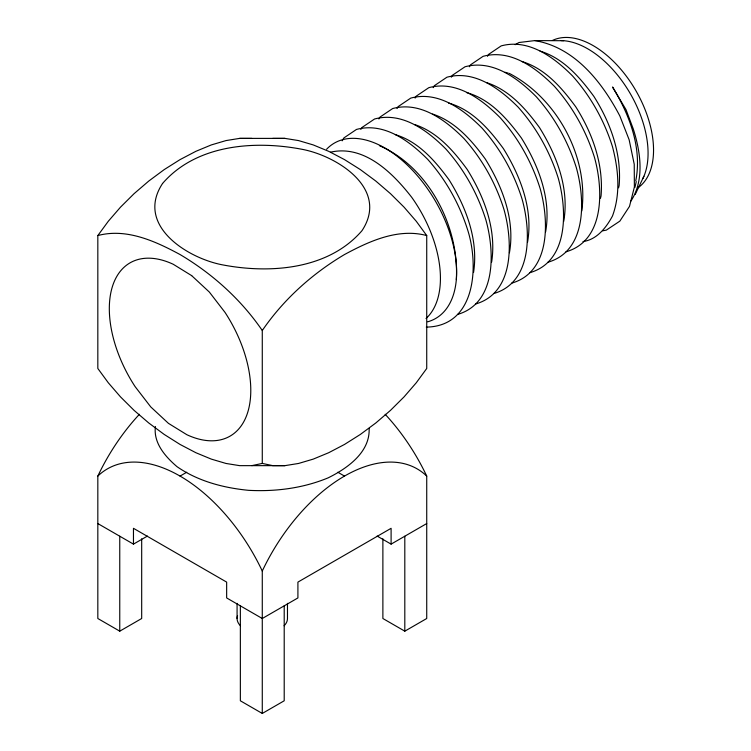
<?xml version="1.0" encoding="UTF-8"?>
<svg xmlns="http://www.w3.org/2000/svg" width="751" height="751" viewBox="0 0 751 751"><rect width="100%" height="100%" fill="white"/><g stroke="black" fill="none" stroke-linecap="round" stroke-linejoin="round"><path stroke-width="1.13" d="M456.326 279.588C459.452 226.943 428.765 167.022 379.415 145.656M631 200.939C644.799 179.78 640.5 151.571 633.234 128.843L626.005 109.646L612.544 87.022C629.516 114.621 642.255 148.125 635.759 180.803M636.266 181.582L634.924 187.384M473.543 272.538C478.612 239.963 466.127 207.22 449.098 179.874C435.28 161.014 418.467 141.564 395.345 134.654M491.633 262.09C496.702 229.515 484.207 196.781 467.188 169.426C453.585 150.782 437.063 131.857 414.514 124.488M509.431 252.777C515.28 219.921 502.4 186.624 485.277 158.987C471.675 140.334 455.153 121.409 432.604 114.049M527.521 242.338C533.37 209.482 520.49 176.175 503.367 148.538C489.333 129.454 472.21 109.533 448.535 103.047M545.611 231.89C551.459 199.034 538.58 165.736 521.457 138.1C507.423 119.005 490.3 99.094 466.624 92.598M563.701 221.451C569.549 188.585 556.66 155.288 539.547 127.651C525.944 109.008 509.422 90.082 486.873 82.713M581.781 211.003C588.962 157.194 557.27 98.465 509.272 73.382M600.462 198.292L601.044 196.03C603.682 164.328 592.511 133.246 575.726 106.764C561.898 87.914 545.095 68.454 521.973 61.544M618.552 187.853L619.134 185.591C621.772 153.88 610.601 122.798 593.816 96.316C579.988 77.466 563.184 58.005 540.063 51.106M635.177 194.518L643.898 176.297M342.174 140.812L343.864 137.949L356.481 129.435C384.033 121.972 409.398 140.953 427.76 159.419C446.066 179.94 459.603 204.216 467.817 230.426C479.072 266.164 475.815 326.366 426.296 327.107M360.827 129.416L361.954 127.501L374.571 118.987C402.123 111.523 427.488 130.505 445.85 148.98C464.146 169.501 477.692 193.767 485.906 219.987C494.759 251.632 496.646 303.226 457.443 314.472M378.917 118.968L380.044 117.053L392.66 108.548C420.213 101.085 445.578 120.057 463.94 138.531C482.236 159.052 495.782 183.328 503.996 209.538C512.849 241.184 514.735 292.777 475.533 304.024M397.007 108.529L398.133 106.614L410.75 98.099C438.302 90.636 463.667 109.618 482.029 128.092C500.326 148.614 513.872 172.88 522.086 199.099C530.938 230.745 532.825 282.329 493.623 293.585M415.096 98.081L416.223 96.166L428.84 87.66C456.392 80.197 481.757 99.17 500.119 117.644C518.415 138.165 531.961 162.441 540.176 188.651C549.028 220.296 550.915 271.89 511.713 283.136M433.186 87.642L434.313 85.727L446.929 77.212C474.482 69.749 499.847 88.731 518.209 107.205C536.505 127.726 550.051 151.993 558.265 178.212C567.118 209.858 569.005 261.442 529.802 272.697M451.276 77.193L452.402 75.278L465.019 66.773C492.572 59.31 517.937 78.282 536.298 96.757C554.595 117.278 568.141 141.554 576.355 167.764C585.207 199.409 587.094 251.003 547.892 262.249M469.366 66.755L470.492 64.839L483.109 56.325C510.661 48.862 536.026 67.843 554.388 86.318C572.684 106.839 586.231 131.106 594.445 157.325C603.297 188.97 605.184 240.555 565.982 251.81M487.455 56.306L488.582 54.391L501.199 45.886C528.751 38.423 554.116 57.395 572.478 75.87C590.774 96.391 604.32 120.667 612.534 146.877C618.411 169.491 620.739 193.674 612.478 216.016C606.264 227.572 596.82 239.738 582.983 241.55M97.827 235.561L108.304 221.254L120.489 207.173L134.091 193.655L148.792 181.029L164.234 169.585L180.052 159.606L195.88 151.317L211.322 144.924L226.023 140.578L239.625 138.391L284.939 138.391L298.541 140.578L313.242 144.924L328.685 151.317L344.502 159.606L360.33 169.585L375.772 181.029L390.473 193.655L404.076 207.173L416.261 221.254L426.728 235.561L426.728 368.478L416.261 382.785L404.076 396.866L390.473 410.384L375.772 423.01L360.33 434.454L344.502 444.442L328.685 452.722L313.242 459.114L298.541 463.461L284.939 465.648L239.625 465.648L226.023 463.461L211.322 459.114L195.88 452.722L180.052 444.442L164.234 434.454L148.792 423.01L134.091 410.384L120.489 396.866L108.304 382.785L97.827 368.478L97.827 235.561C126.393 227.91 155.354 241.202 180.052 254.542C212.392 273.702 241.005 299.442 262.277 330.506L262.277 463.423L272.754 465.639L284.939 465.648M262.277 330.506C283.559 299.442 312.172 273.702 344.502 254.542C369.201 241.202 398.171 227.91 426.728 235.561M515.205 44.675L518.988 42.516L534.796 40.601L563.654 40.714M180.052 476.087L186.727 472.238M97.827 523.56L133.462 544.128L147.412 536.073M139.395 414.299A145.356 83.924 -60 0 0 97.827 476.087L97.827 618.505L119.756 631.169L141.686 618.505L141.686 538.796M377.143 536.073L391.102 544.128L426.728 523.56M240.358 605.841L240.358 700.786L262.277 713.45L284.207 700.786L284.207 605.841M382.879 538.796L382.879 618.505L404.808 631.169L426.728 618.505L426.728 476.087A145.356 83.924 60 0 0 385.169 414.299M251.81 465.639L262.277 463.423M602.64 230.82L606.31 230.135L619.847 221.141L629.498 206.384L634.379 186.999L634.238 164.281L629.141 139.752L619.838 115.964C602.077 82.15 574.797 47.285 534.796 40.601M330.496 152.19C364.197 144.445 392.886 173.059 411.736 197.335A96.907 55.95 60 0 1 426.033 318.499M272.754 138.4L284.939 138.391M239.625 138.391L251.81 138.4M504.963 72.265L508.192 73.1M337.828 472.238L344.502 476.087M369.126 428.408C370.252 452.28 347.328 468.371 328.178 477.843C302.991 488.263 275.673 491.755 248.572 490.328C223.291 487.85 198.123 481.25 177.001 466.662C165.323 456.646 153.251 443.024 155.419 426.502M404.808 536.223L404.808 631.169M391.102 544.128L391.102 528.31L297.912 582.109L297.912 597.937L262.277 618.505L226.652 597.937L226.652 582.109L133.462 528.31L133.462 544.128M287.473 603.344L287.473 618.505A25.196 14.551 0 0 1 284.103 625.78M426.728 476.087A145.356 83.924 -60 0 0 262.277 571.032L262.277 713.45M237.081 603.344L237.081 618.505M119.756 536.223L119.756 631.169M97.827 476.087A145.356 83.924 60 0 1 262.277 571.032M326.601 149.242A101.263 58.465 60 0 1 435.139 200.63A101.263 58.465 60 0 1 427.61 321.822M561.288 40.61A85.276 49.237 60 0 1 629.601 92.457A85.276 49.237 60 0 1 642.894 178.503M552.398 40.488A85.276 49.237 60 0 1 635.599 90.176A85.276 49.237 60 0 1 638.153 187.684M240.461 625.78A25.196 14.551 0 0 1 237.569 615.66M162.573 183.46C135.349 224.68 185.985 257.452 221.376 264.634C269.168 274.04 328.084 269.956 361.982 230.688C389.206 189.468 338.579 156.696 303.179 149.515C255.387 140.108 196.48 144.192 162.573 183.46M191.683 275.645L173.228 264.258A100.033 57.752 60 0 0 112.397 286.6A100.033 57.752 60 0 0 135.096 386.596L150.763 406.929L168.431 423.339L186.877 434.726A100.033 57.752 60 0 0 247.708 412.383A100.033 57.752 60 0 0 225.009 312.388L209.341 292.055L191.683 275.645"/></g></svg>
